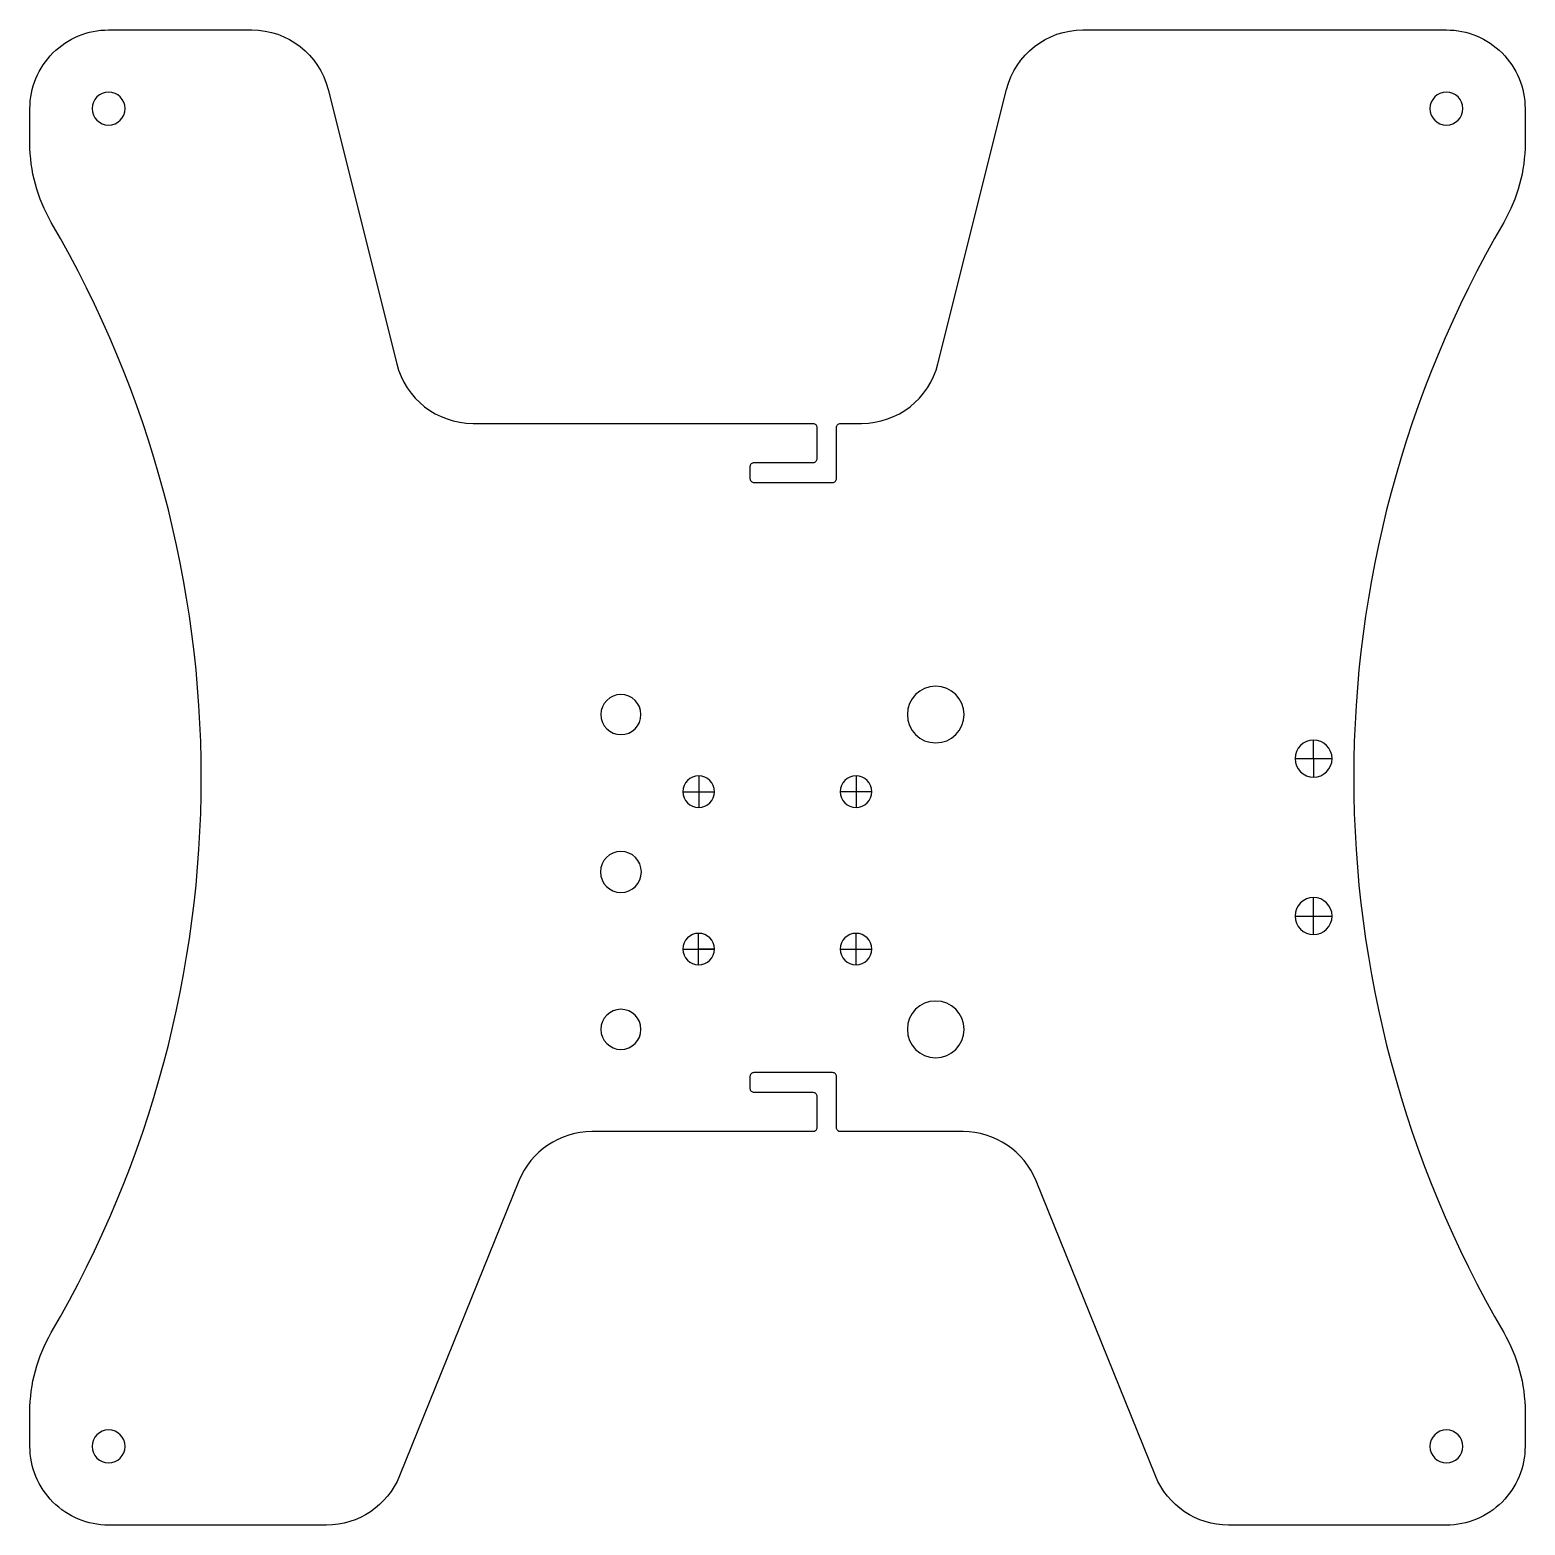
# Model space of a CAD drawing. Header units: millimetres. Extents: x -95 to 95, y -56 to 134.
import ezdxf

# ---------------------------------------------------------------- set-up
doc = ezdxf.new("R2010")
doc.units = ezdxf.units.MM
doc.layers.get('0').update_dxf_attribs({"linetype": 'CONTINUOUS'})

msp = doc.modelspace()

# ---------------------------------------------------------------- linework, layer by layer
for p, q in [((68.12, 41.84, 0), (68.12, 44.19, 0)), ((65.77, 41.84, 0), (70.47, 41.85, 0)), ((68.12, 41.84, 0), (68.12, 39.49, 0)), ((-10.01, 39.64, 0), (-10.01, 35.64, 0)), ((9.98, 39.64, 0), (9.98, 37.64, 0)), ((-12.02, 37.64, 0), (-8.02, 37.64, 0)), ((11.98, 37.64, 0), (7.98, 37.64, 0)), ((9.98, 37.64, 0), (9.98, 35.64, 0)), ((68.12, 21.84, 0), (68.12, 24.19, 0)), ((65.77, 21.84, 0), (70.47, 21.84, 0)), ((68.12, 19.49, 0), (68.12, 21.84, 0)), ((-10.02, 17.64, 0), (-10.02, 19.64, 0)), ((9.98, 15.64, 0), (9.98, 19.64, 0)), ((-12.02, 17.64, 0), (-8.02, 17.64, 0)), ((-8.02, 17.64, 0), (-10.02, 17.64, 0)), ((-10.02, 15.64, 0), (-10.02, 17.64, 0)), ((7.98, 17.64, 0), (11.98, 17.64, 0))]:
    msp.add_line(p, q)
msp.add_lwpolyline([(20.39, 92.02), (29.11, 126.87, -0.344151), (38.81, 134.44), (85, 134.44, -0.414214), (95, 124.44), (95, 120.04, -0.132755), (92.28, 109.97, 0.270274), (92.28, -31.08, -0.132755), (95, -41.16), (95, -45.56, -0.414214), (85, -55.56), (57.31, -55.56, -0.305485), (48.04, -49.31), (32.85, -11.8, 0.305485), (23.58, -5.56), (8, -5.56, -0.414214), (7.5, -5.06), (7.5, 1.44, 0.414214), (7, 1.94), (-3, 1.94, 0.414214), (-3.5, 1.44), (-3.5, -0.06, 0.414214), (-3, -0.56), (4.5, -0.56, -0.414214), (5, -1.06), (5, -5.06, -0.414214), (4.5, -5.56), (-23.58, -5.56, 0.305485), (-32.85, -11.8), (-48.04, -49.31, -0.305485), (-57.31, -55.56), (-85, -55.56, -0.414214), (-95, -45.56), (-95, -41.16, -0.132755), (-92.28, -31.08, 0.270274), (-92.28, 109.97, -0.132755), (-95, 120.04), (-95, 124.44, -0.414214), (-85, 134.44), (-66.81, 134.44, -0.344151), (-57.11, 126.87), (-48.39, 92.02, 0.344151), (-38.69, 84.44), (4.5, 84.44, -0.414214), (5, 83.94), (5, 79.94, -0.414214), (4.5, 79.44), (-3, 79.44, 0.414214), (-3.5, 78.94), (-3.5, 77.44, 0.414214), (-3, 76.94), (7, 76.94, 0.414214), (7.5, 77.44), (7.5, 83.94, -0.414214), (8, 84.44), (10.69, 84.44, 0.344151)], format="xyb", close=True)
at = {"extrusion": (7.09186e-28, -1.3128e-21, -1)}
for centre, radius in [((85, 124.44, 0), 2.1), ((-85, 124.44, 0), 2.1), ((-20.1, 47.44, 0), 3.6), ((-20.1, 7.44, 0), 3.6), ((85, -45.56, 0), 2.1), ((-85, -45.56, 0), 2.1)]:
    msp.add_circle(centre, radius, dxfattribs=at)
at = {"extrusion": (7.97973e-17, -1.3128e-21, -1)}
for centre in [(19.9, 47.44, 0), (19.9, 7.44, 0)]:
    msp.add_circle(centre, 2.55, dxfattribs=at)
at = {"extrusion": (-6.58501e-15, -1.3128e-21, -1)}
for centre in [(-68.12, 41.84, 0), (-68.12, 21.84, 0)]:
    msp.add_circle(centre, 2.35, dxfattribs=at)
at = {"extrusion": (8.32667e-17, -1.3128e-21, -1)}
for centre in [(10.02, 37.64, 0), (-9.98, 37.64, 0), (10.02, 17.64, 0), (-9.98, 17.64, 0)]:
    msp.add_circle(centre, 2, dxfattribs=at)
at = {"extrusion": (7.63278e-17, -1.3128e-21, -1)}
msp.add_circle((19.9, 27.44, 0), 2.6, dxfattribs=at)

doc.saveas('drawing.dxf')
